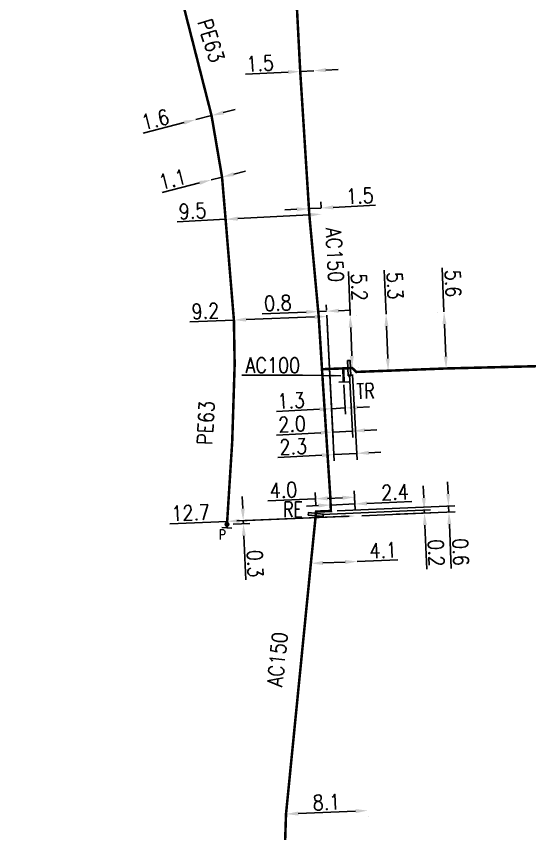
# Model space of a CAD drawing. Header units: millimetres. Extents: x 160996 to 162003, y 120996 to 122000.
# Drawn here: x 161020.1 to 161070.9, y 121073.6 to 121154.5 of the extents above; entities that cross this region are included whole.
import ezdxf
from ezdxf.enums import TextEntityAlignment as Align

# ---------------------------------------------------------------- set-up
doc = ezdxf.new("R2010")
doc.units = ezdxf.units.MM
doc.header["$PDMODE"] = 34
doc.linetypes.add('L_25_AP', pattern=[2000, 1000, 1000])
doc.linetypes.add('L_25_PE', pattern=[2000, 1000, 1000])
doc.layers.get('0').update_dxf_attribs({"linetype": 'CONTINUOUS'})
doc.layers.get('Defpoints').update_dxf_attribs({"linetype": 'CONTINUOUS'})
for name, color, linetype in [('L_150', 1, 'CONTINUOUS'), ('L_300', 7, 'CONTINUOUS'), ('L_340', 7, 'CONTINUOUS')]:
    doc.layers.add(name, color=color, linetype=linetype)
doc.styles.add('G_ROMANS', font='ROMANS.SHX', dxfattribs={"width": 0.75})
doc.styles.get("Standard").update_dxf_attribs({"font": 'romans.shx', "width": 0.85})
doc.dimstyles.get("Standard").update_dxf_attribs({"dimtxt": 1.5, "dimasz": 1.2, "dimexe": 0.625, "dimexo": 0.625, "dimgap": 0.25, "dimtad": 1, "dimdec": 1, "dimzin": 0, "dimdsep": 46, "dimtxsty": 'Standard', "dimcen": -0.5, "dimadec": 0, "dimazin": 0, "dimtfac": 1, "dimtdec": 1, "dimtmove": 0, "dimatfit": 3, "dimfxl": 0, "dimtolj": 1, "dimtzin": 0, "dimarcsym": 0})

# ---------------------------------------------------------------- blocks, each defined once
blk = doc.blocks.new('*D454')
at = {"layer": 'Defpoints', "color": 0, "linetype": 'Continuous', "transparency": 16777216}
for p in [(161037.881, 121144.26), (161037.881, 121144.26), (161039.431, 121144.656)]:
    blk.add_point(p, dxfattribs=at)
at = {"layer": 'L_150', "color": 0, "linetype": 'Continuous', "lineweight": -2, "transparency": 16777216}
for p, q in [((161040.594, 121144.953), (161041.757, 121145.249)), ((161039.431, 121144.656), (161037.881, 121144.26)), ((161036.718, 121143.964), (161032.659, 121142.928))]:
    blk.add_line(p, q, dxfattribs=at)
at = {"layer": 'L_150', "color": 0, "linetype": 'Continuous', "transparency": 16777216}
for points in [[(161040.545, 121145.146), (161040.643, 121144.759), (161039.431, 121144.656)], [(161036.669, 121144.157), (161036.768, 121143.77), (161037.881, 121144.26)]]:
    blk.add_solid(points, dxfattribs=at)
at = {"layer": 'L_150', "color": 0, "linetype": 'Continuous', "transparency": 16777216, "insert": (161033.86, 121144.267), "char_height": 1.5, "attachment_point": 5, "rotation": 14.31265}
blk.add_mtext('\\A1;1.6', dxfattribs=at)
blk = doc.blocks.new('*D340')
at = {"layer": 'Defpoints', "color": 0, "linetype": 'Continuous', "transparency": 16777216}
for p in [(161046.801, 121075.525), (161054.893, 121075.87), (161054.893, 121075.87)]:
    blk.add_point(p, dxfattribs=at)
at = {"layer": 'L_150', "color": 0, "linetype": 'Continuous', "lineweight": -2, "transparency": 16777216}
for p, q in [((161048, 121075.576), (161053.694, 121075.819)), ((161046.827, 121074.9), (161046.827, 121074.9)), ((161054.92, 121075.246), (161054.92, 121075.246))]:
    blk.add_line(p, q, dxfattribs=at)
at = {"layer": 'L_150', "color": 0, "linetype": 'Continuous', "transparency": 16777216}
for points in [[(161047.991, 121075.776), (161048.008, 121075.376), (161046.801, 121075.525)], [(161053.686, 121076.019), (161053.703, 121075.619), (161054.893, 121075.87)]]:
    blk.add_solid(points, dxfattribs=at)
at = {"layer": 'L_150', "color": 0, "linetype": 'Continuous', "transparency": 16777216, "insert": (161050.804, 121076.697), "char_height": 1.5, "attachment_point": 5, "rotation": 2.44559}
blk.add_mtext('\\A1;8.1', dxfattribs=at)
blk = doc.blocks.new('*D341')
at = {"layer": 'Defpoints', "color": 0, "linetype": 'Continuous', "transparency": 16777216}
for p in [(161053.856, 121100.523), (161053.856, 121100.523), (161049.26, 121100.329)]:
    blk.add_point(p, dxfattribs=at)
at = {"layer": 'L_150', "color": 0, "linetype": 'Continuous', "lineweight": -2, "transparency": 16777216}
for p, q in [((161050.459, 121100.38), (161052.657, 121100.472)), ((161053.856, 121100.523), (161057.86, 121100.692))]:
    blk.add_line(p, q, dxfattribs=at)
at = {"layer": 'L_150', "color": 0, "linetype": 'Continuous', "transparency": 16777216}
for points in [[(161050.451, 121100.58), (161050.468, 121100.18), (161049.26, 121100.329)], [(161052.649, 121100.672), (161052.666, 121100.273), (161053.856, 121100.523)]]:
    blk.add_solid(points, dxfattribs=at)
at = {"layer": 'L_150', "color": 0, "linetype": 'Continuous', "transparency": 16777216, "insert": (161056.415, 121101.632), "char_height": 1.5, "attachment_point": 5, "rotation": 2.41457}
blk.add_mtext('\\A1;4.1', dxfattribs=at)
blk = doc.blocks.new('*D342')
at = {"layer": 'Defpoints', "color": 0, "linetype": 'Continuous', "transparency": 16777216}
for p in [(161051.243, 121105.522), (161062.919, 121105.419), (161057.079, 121105.172)]:
    blk.add_point(p, dxfattribs=at)
at = {"layer": 'L_150', "color": 0, "linetype": 'Continuous', "lineweight": -2, "transparency": 16777216}
for p, q in [((161062.844, 121107.212), (161062.793, 121108.411)), ((161051.868, 121105.548), (161063.519, 121106.039)), ((161057.703, 121105.199), (161063.544, 121105.445)), ((161062.894, 121106.013), (161062.919, 121105.419)), ((161062.97, 121104.22), (161063.155, 121099.837))]:
    blk.add_line(p, q, dxfattribs=at)
at = {"layer": 'L_150', "color": 0, "linetype": 'Continuous', "transparency": 16777216}
for points in [[(161063.043, 121107.221), (161062.644, 121107.204), (161062.894, 121106.013)], [(161063.17, 121104.228), (161062.77, 121104.211), (161062.919, 121105.419)]]:
    blk.add_solid(points, dxfattribs=at)
at = {"layer": 'L_150', "color": 0, "linetype": 'Continuous', "transparency": 16777216, "insert": (161064.087, 121101.464), "char_height": 1.5, "attachment_point": 5, "rotation": 272.41457}
blk.add_mtext('\\A1;0.6', dxfattribs=at)
blk = doc.blocks.new('*D343')
at = {"layer": 'Defpoints', "color": 0, "linetype": 'Continuous', "transparency": 16777216}
for p in [(161053.616, 121106.215), (161051.242, 121105.552), (161053.666, 121105.028)]:
    blk.add_point(p, dxfattribs=at)
at = {"layer": 'L_150', "color": 0, "linetype": 'Continuous', "lineweight": -2, "transparency": 16777216}
for p, q in [((161053.64, 121105.653), (161053.59, 121106.839)), ((161050.019, 121106.063), (161048.82, 121106.012)), ((161051.216, 121106.176), (161051.192, 121106.738)), ((161051.218, 121106.114), (161053.616, 121106.215)), ((161054.815, 121106.265), (161059.243, 121106.452))]:
    blk.add_line(p, q, dxfattribs=at)
at = {"layer": 'L_150', "color": 0, "linetype": 'Continuous', "transparency": 16777216}
for points in [[(161050.011, 121106.263), (161050.028, 121105.863), (161051.218, 121106.114)], [(161054.807, 121106.465), (161054.823, 121106.065), (161053.616, 121106.215)]]:
    blk.add_solid(points, dxfattribs=at)
at = {"layer": 'L_150', "color": 0, "linetype": 'Continuous', "transparency": 16777216, "insert": (161057.586, 121107.383), "char_height": 1.5, "attachment_point": 5, "rotation": 2.41457}
blk.add_mtext('\\A1;2.4', dxfattribs=at)
blk = doc.blocks.new('*D344')
at = {"layer": 'Defpoints', "color": 0, "linetype": 'Continuous', "transparency": 16777216}
for p in [(161050.037, 121124.745), (161050.809, 121125.294), (161050.836, 121124.776)]:
    blk.add_point(p, dxfattribs=at)
at = {"layer": 'L_150', "color": 0, "linetype": 'Continuous', "lineweight": -2, "transparency": 16777216}
for p, q in [((161050.004, 121125.37), (161049.977, 121125.887)), ((161050.804, 121125.401), (161050.777, 121125.918)), ((161048.811, 121125.217), (161044.443, 121125.048)), ((161050.809, 121125.294), (161050.01, 121125.263)), ((161052.008, 121125.34), (161053.207, 121125.387))]:
    blk.add_line(p, q, dxfattribs=at)
at = {"layer": 'L_150', "color": 0, "linetype": 'Continuous', "transparency": 16777216}
for points in [[(161052.001, 121125.54), (161052.016, 121125.141), (161050.809, 121125.294)], [(161048.803, 121125.417), (161048.818, 121125.017), (161050.01, 121125.263)]]:
    blk.add_solid(points, dxfattribs=at)
at = {"layer": 'L_150', "color": 0, "linetype": 'Continuous', "transparency": 16777216, "insert": (161045.988, 121126.108), "char_height": 1.5, "attachment_point": 5, "rotation": 2.21506}
blk.add_mtext('\\A1;0.8', dxfattribs=at)
blk = doc.blocks.new('L_340_19')
at = {"linetype": 'Continuous'}
blk.add_hatch(color=0, dxfattribs=at).paths.add_polyline_path([(0.125, 0.75), (-0.125, 0.75), (-0.125, -0.75), (0.125, -0.75)])
at = {"color": 0, "linetype": 'Continuous'}
blk.add_lwpolyline([(-0.125, 0.75), (0.125, 0.75), (0.125, -0.75), (-0.125, -0.75)], close=True, dxfattribs=at)
at = {"color": 0, "linetype": 'Continuous', "width": 0.75}
for tag, height, flags, p in [('TR', 1, 8, (0, 1.981)), ('DEF_LEG', 1.2, 3, (0, -5)), ('DEF_COUP', 1.2, 3, (0, -7.5)), ('DEF_TYPE', 1.2, 3, (0, -10))]:
    blk.add_attdef(tag, text='', height=height, dxfattribs=dict(at, flags=flags)).set_placement(p, align=Align.MIDDLE)
blk = doc.blocks.new('L_340_07')
at = {"color": 0, "linetype": 'Continuous', "const_width": 0.25, "flags": 128}
blk.add_lwpolyline([(0, 0), (0.35, 0)], dxfattribs=at)
at = {"color": 0, "linetype": 'Continuous', "flags": 128}
blk.add_lwpolyline([(0.35, -0.5), (0.35, 0.5)], dxfattribs=at)
at = {"color": 0, "linetype": 'Continuous', "width": 0.75, "flags": 3}
for tag, p in [('DEF_LEG', (0.723, -3.465)), ('DEF_COUP', (0.723, -5.965)), ('DEF_TYPE', (0.723, -8.465))]:
    blk.add_attdef(tag, text='', height=1.2, dxfattribs=at).set_placement(p, align=Align.MIDDLE)
blk = doc.blocks.new('*D345')
at = {"layer": 'Defpoints', "color": 0, "linetype": 'Continuous', "transparency": 16777216}
for p in [(161050.275, 121135.509), (161049.109, 121134.837), (161050.307, 121134.902)]:
    blk.add_point(p, dxfattribs=at)
at = {"layer": 'L_150', "color": 0, "linetype": 'Continuous', "lineweight": -2, "transparency": 16777216}
for p, q in [((161049.076, 121135.461), (161049.044, 121136.07)), ((161050.274, 121135.526), (161050.242, 121136.133)), ((161047.879, 121135.382), (161046.68, 121135.319)), ((161049.077, 121135.446), (161050.275, 121135.509)), ((161051.473, 121135.573), (161055.657, 121135.794))]:
    blk.add_line(p, q, dxfattribs=at)
at = {"layer": 'L_150', "color": 0, "linetype": 'Continuous', "transparency": 16777216}
for points in [[(161047.868, 121135.582), (161047.889, 121135.183), (161049.077, 121135.446)], [(161051.463, 121135.773), (161051.484, 121135.373), (161050.275, 121135.509)]]:
    blk.add_solid(points, dxfattribs=at)
at = {"layer": 'L_150', "color": 0, "linetype": 'Continuous', "transparency": 16777216, "insert": (161054.111, 121136.714), "char_height": 1.5, "attachment_point": 5, "rotation": 3.0326}
blk.add_mtext('\\A1;1.5', dxfattribs=at)
blk = doc.blocks.new('*D346')
at = {"layer": 'Defpoints', "color": 0, "linetype": 'Continuous', "transparency": 16777216}
for p in [(161048.207, 121149.026), (161049.555, 121149.096), (161049.555, 121149.096)]:
    blk.add_point(p, dxfattribs=at)
at = {"layer": 'L_150', "color": 0, "linetype": 'Continuous', "lineweight": -2, "transparency": 16777216}
for p, q in [((161047.009, 121148.964), (161042.795, 121148.746)), ((161049.555, 121149.096), (161048.207, 121149.026)), ((161050.754, 121149.158), (161051.952, 121149.22))]:
    blk.add_line(p, q, dxfattribs=at)
at = {"layer": 'L_150', "color": 0, "linetype": 'Continuous', "transparency": 16777216}
for points in [[(161046.998, 121149.164), (161047.019, 121148.765), (161048.207, 121149.026)], [(161050.743, 121149.358), (161050.764, 121148.958), (161049.555, 121149.096)]]:
    blk.add_solid(points, dxfattribs=at)
at = {"layer": 'L_150', "color": 0, "linetype": 'Continuous', "transparency": 16777216, "insert": (161044.236, 121149.822), "char_height": 1.5, "attachment_point": 5, "rotation": 2.96276}
blk.add_mtext('\\A1;1.5', dxfattribs=at)
blk = doc.blocks.new('*D357')
at = {"layer": 'Defpoints', "color": 0, "linetype": 'Continuous', "transparency": 16777216}
for p in [(161050.797, 121125.531), (161052.505, 121118.635), (161051.313, 121115.648)]:
    blk.add_point(p, dxfattribs=at)
at = {"layer": 'L_340', "color": 0, "linetype": 'Continuous', "lineweight": -2, "transparency": 16777216}
for p, q in [((161050.829, 121124.907), (161051.346, 121115.023)), ((161052.537, 121118.011), (161052.69, 121115.094)), ((161053.856, 121115.78), (161055.054, 121115.843)), ((161050.115, 121115.585), (161045.859, 121115.363)), ((161052.657, 121115.718), (161051.313, 121115.648))]:
    blk.add_line(p, q, dxfattribs=at)
at = {"layer": 'L_340', "color": 0, "linetype": 'Continuous', "transparency": 16777216}
for points in [[(161050.104, 121115.785), (161050.125, 121115.385), (161051.313, 121115.648)], [(161053.845, 121115.98), (161053.866, 121115.581), (161052.657, 121115.718)]]:
    blk.add_solid(points, dxfattribs=at)
at = {"layer": 'L_340', "color": 0, "linetype": 'Continuous', "transparency": 16777216, "insert": (161047.3, 121116.439), "char_height": 1.5, "attachment_point": 5, "rotation": 2.99072}
blk.add_mtext('\\A1;1.3', dxfattribs=at)
blk = doc.blocks.new('*D358')
at = {"layer": 'Defpoints', "color": 0, "linetype": 'Continuous', "transparency": 16777216}
for p in [(161050.836, 121124.776), (161053.056, 121119.658), (161051.434, 121113.332)]:
    blk.add_point(p, dxfattribs=at)
at = {"layer": 'L_340', "color": 0, "linetype": 'Continuous', "lineweight": -2, "transparency": 16777216}
for p, q in [((161050.869, 121124.152), (161051.467, 121112.707)), ((161053.089, 121119.034), (161053.414, 121112.809)), ((161053.382, 121113.433), (161051.434, 121113.332)), ((161054.58, 121113.496), (161055.778, 121113.559)), ((161050.236, 121113.269), (161045.87, 121113.041))]:
    blk.add_line(p, q, dxfattribs=at)
at = {"layer": 'L_340', "color": 0, "linetype": 'Continuous', "transparency": 16777216}
for points in [[(161050.225, 121113.469), (161050.246, 121113.069), (161051.434, 121113.332)], [(161054.57, 121113.696), (161054.59, 121113.296), (161053.382, 121113.433)]]:
    blk.add_solid(points, dxfattribs=at)
at = {"layer": 'L_340', "color": 0, "linetype": 'Continuous', "transparency": 16777216, "insert": (161047.402, 121114.122), "char_height": 1.5, "attachment_point": 5, "rotation": 2.99072}
blk.add_mtext('\\A1;2.0', dxfattribs=at)
blk = doc.blocks.new('*D359')
at = {"layer": 'Defpoints', "color": 0, "linetype": 'Continuous', "transparency": 16777216}
for p in [(161050.836, 121124.776), (161053.356, 121119.671), (161051.551, 121111.101)]:
    blk.add_point(p, dxfattribs=at)
at = {"layer": 'L_150', "color": 0, "linetype": 'Continuous', "lineweight": -2, "transparency": 16777216}
for p, q in [((161050.869, 121124.152), (161051.583, 121110.477)), ((161053.389, 121119.047), (161053.83, 121110.595)), ((161050.352, 121111.039), (161045.987, 121110.811)), ((161053.798, 121111.219), (161051.551, 121111.101)), ((161054.996, 121111.281), (161056.194, 121111.344))]:
    blk.add_line(p, q, dxfattribs=at)
at = {"layer": 'L_150', "color": 0, "linetype": 'Continuous', "transparency": 16777216}
for points in [[(161050.342, 121111.239), (161050.363, 121110.839), (161051.551, 121111.101)], [(161054.986, 121111.481), (161055.006, 121111.082), (161053.798, 121111.219)]]:
    blk.add_solid(points, dxfattribs=at)
at = {"layer": 'L_150', "color": 0, "linetype": 'Continuous', "transparency": 16777216, "insert": (161047.518, 121111.892), "char_height": 1.5, "attachment_point": 5, "rotation": 2.99072}
blk.add_mtext('\\A1;2.3', dxfattribs=at)
blk = doc.blocks.new('*D360')
at = {"layer": 'Defpoints', "color": 0, "linetype": 'Continuous', "transparency": 16777216}
for p in [(161053.155, 121124.866), (161053.155, 121124.866), (161053.356, 121119.671)]:
    blk.add_point(p, dxfattribs=at)
at = {"layer": 'L_150', "color": 0, "linetype": 'Continuous', "lineweight": -2, "transparency": 16777216}
for p, q in [((161053.155, 121124.866), (161052.986, 121129.234)), ((161053.78, 121124.89), (161053.78, 121124.89)), ((161053.31, 121120.87), (161053.202, 121123.667)), ((161053.981, 121119.695), (161053.981, 121119.695))]:
    blk.add_line(p, q, dxfattribs=at)
at = {"layer": 'L_150', "color": 0, "linetype": 'Continuous', "transparency": 16777216}
for points in [[(161053.401, 121123.675), (161053.002, 121123.659), (161053.155, 121124.866)], [(161053.51, 121120.878), (161053.11, 121120.862), (161053.356, 121119.671)]]:
    blk.add_solid(points, dxfattribs=at)
at = {"layer": 'L_150', "color": 0, "linetype": 'Continuous', "transparency": 16777216, "insert": (161054.047, 121127.688), "char_height": 1.5, "attachment_point": 5, "rotation": 272.21506}
blk.add_mtext('\\A1;5.2', dxfattribs=at)
blk = doc.blocks.new('*D361')
at = {"layer": 'Defpoints', "color": 0, "linetype": 'Continuous', "transparency": 16777216}
for p in [(161056.698, 121125.003), (161056.698, 121125.003), (161056.915, 121119.407)]:
    blk.add_point(p, dxfattribs=at)
at = {"layer": 'L_150', "color": 0, "linetype": 'Continuous', "lineweight": -2, "transparency": 16777216}
for p, q in [((161056.698, 121125.003), (161056.529, 121129.371)), ((161056.868, 121120.606), (161056.745, 121123.804))]:
    blk.add_line(p, q, dxfattribs=at)
at = {"layer": 'L_150', "color": 0, "linetype": 'Continuous', "transparency": 16777216}
for points in [[(161056.945, 121123.812), (161056.545, 121123.796), (161056.698, 121125.003)], [(161057.068, 121120.614), (161056.669, 121120.599), (161056.915, 121119.407)]]:
    blk.add_solid(points, dxfattribs=at)
at = {"layer": 'L_150', "color": 0, "linetype": 'Continuous', "transparency": 16777216, "insert": (161057.59, 121127.825), "char_height": 1.5, "attachment_point": 5, "rotation": 272.21506}
blk.add_mtext('\\A1;5.3', dxfattribs=at)
blk = doc.blocks.new('*D362')
at = {"layer": 'Defpoints', "color": 0, "linetype": 'Continuous', "transparency": 16777216}
for p in [(161062.437, 121125.225), (161062.437, 121125.225), (161062.653, 121119.629)]:
    blk.add_point(p, dxfattribs=at)
at = {"layer": 'L_150', "color": 0, "linetype": 'Continuous', "lineweight": -2, "transparency": 16777216}
for p, q in [((161062.437, 121125.225), (161062.268, 121129.593)), ((161061.812, 121125.201), (161061.812, 121125.201)), ((161062.607, 121120.828), (161062.483, 121124.026)), ((161062.029, 121119.605), (161062.029, 121119.605))]:
    blk.add_line(p, q, dxfattribs=at)
at = {"layer": 'L_150', "color": 0, "linetype": 'Continuous', "transparency": 16777216}
for points in [[(161062.683, 121124.034), (161062.283, 121124.018), (161062.437, 121125.225)], [(161062.807, 121120.836), (161062.407, 121120.821), (161062.653, 121119.629)]]:
    blk.add_solid(points, dxfattribs=at)
at = {"layer": 'L_150', "color": 0, "linetype": 'Continuous', "transparency": 16777216, "insert": (161063.328, 121128.047), "char_height": 1.5, "attachment_point": 5, "rotation": 272.21506}
blk.add_mtext('\\A1;5.6', dxfattribs=at)
blk = doc.blocks.new('L_340_20')
at = {"linetype": 'Continuous'}
blk.add_hatch(color=0, dxfattribs=at).paths.add_polyline_path([(0.125, 0.75), (-0.125, 0.75), (-0.125, -0.75), (0.125, -0.75)])
at = {"color": 0, "linetype": 'Continuous'}
blk.add_lwpolyline([(-0.125, 0.75), (0.125, 0.75), (0.125, -0.75), (-0.125, -0.75)], close=True, dxfattribs=at)
at = {"color": 0, "linetype": 'Continuous', "width": 0.75}
for tag, height, flags, p in [('RE', 1, 8, (0, 1.867)), ('DEF_LEG', 1.2, 3, (0, -5)), ('DEF_COUP', 1.2, 3, (0, -7.5)), ('DEF_TYPE', 1.2, 3, (0, -10))]:
    blk.add_attdef(tag, text='', height=height, dxfattribs=dict(at, flags=flags)).set_placement(p, align=Align.MIDDLE)
blk = doc.blocks.new('*D363')
at = {"layer": 'Defpoints', "color": 0, "linetype": 'Continuous', "transparency": 16777216}
for p in [(161053.588, 121106.886), (161049.775, 121105.46), (161053.666, 121105.028)]:
    blk.add_point(p, dxfattribs=at)
at = {"layer": 'L_150', "color": 0, "linetype": 'Continuous', "lineweight": -2, "transparency": 16777216}
for p, q in [((161049.748, 121106.084), (161049.695, 121107.347)), ((161052.389, 121106.835), (161050.921, 121106.773)), ((161053.64, 121105.653), (161053.561, 121107.51)), ((161049.722, 121106.723), (161045.01, 121106.524))]:
    blk.add_line(p, q, dxfattribs=at)
at = {"layer": 'L_150', "color": 0, "linetype": 'Continuous', "transparency": 16777216}
for points in [[(161050.912, 121106.973), (161050.929, 121106.574), (161049.722, 121106.723)], [(161052.38, 121107.035), (161052.397, 121106.635), (161053.588, 121106.886)]]:
    blk.add_solid(points, dxfattribs=at)
at = {"layer": 'L_150', "color": 0, "linetype": 'Continuous', "transparency": 16777216, "insert": (161046.552, 121107.59), "char_height": 1.5, "attachment_point": 5, "rotation": 2.41457}
blk.add_mtext('\\A1;4.0', dxfattribs=at)
blk = doc.blocks.new('*D364')
at = {"layer": 'Defpoints', "color": 0, "linetype": 'Continuous', "transparency": 16777216}
for p in [(161060.5, 121105.317), (161049.747, 121105.161), (161053.666, 121105.028)]:
    blk.add_point(p, dxfattribs=at)
at = {"layer": 'L_340', "color": 0, "linetype": 'Continuous', "lineweight": -2, "transparency": 16777216}
for p, q in [((161060.437, 121106.813), (161060.387, 121108.012)), ((161050.372, 121105.187), (161061.112, 121105.64)), ((161054.291, 121105.055), (161061.125, 121105.343)), ((161060.488, 121105.614), (161060.5, 121105.317)), ((161060.551, 121104.118), (161060.735, 121099.75))]:
    blk.add_line(p, q, dxfattribs=at)
at = {"layer": 'L_340', "color": 0, "linetype": 'Continuous', "transparency": 16777216}
for points in [[(161060.637, 121106.821), (161060.237, 121106.804), (161060.488, 121105.614)], [(161060.751, 121104.126), (161060.351, 121104.109), (161060.5, 121105.317)]]:
    blk.add_solid(points, dxfattribs=at)
at = {"layer": 'L_340', "color": 0, "linetype": 'Continuous', "transparency": 16777216, "insert": (161061.667, 121101.377), "char_height": 1.5, "attachment_point": 5, "rotation": 272.41457}
blk.add_mtext('\\A1;0.2', dxfattribs=at)
blk = doc.blocks.new('*D558')
at = {"layer": 'Defpoints', "color": 0, "linetype": 'Continuous', "transparency": 16777216}
for p in [(161042.568, 121104.561), (161053.666, 121105.028), (161040.96, 121104.192)]:
    blk.add_point(p, dxfattribs=at)
at = {"layer": 'L_340', "color": 0, "linetype": 'Continuous', "lineweight": -2, "transparency": 16777216}
for p, q in [((161042.518, 121105.759), (161042.467, 121106.958)), ((161053.042, 121105.002), (161041.944, 121104.534)), ((161042.568, 121104.561), (161042.581, 121104.261)), ((161041.584, 121104.219), (161043.205, 121104.287)), ((161042.631, 121103.062), (161042.816, 121098.694))]:
    blk.add_line(p, q, dxfattribs=at)
at = {"layer": 'L_340', "color": 0, "linetype": 'Continuous', "transparency": 16777216}
for points in [[(161042.718, 121105.768), (161042.318, 121105.751), (161042.568, 121104.561)], [(161042.831, 121103.07), (161042.432, 121103.053), (161042.581, 121104.261)]]:
    blk.add_solid(points, dxfattribs=at)
at = {"layer": 'L_340', "color": 0, "linetype": 'Continuous', "transparency": 16777216, "insert": (161043.748, 121100.321), "char_height": 1.5, "attachment_point": 5, "rotation": 272.41457}
blk.add_mtext('\\A1;0.3', dxfattribs=at)
blk = doc.blocks.new('*D559')
at = {"layer": 'Defpoints', "color": 0, "linetype": 'Continuous', "transparency": 16777216}
for p in [(161040.977, 121104.493), (161053.666, 121105.029), (161053.666, 121105.029)]:
    blk.add_point(p, dxfattribs=at)
at = {"layer": 'L_150', "color": 0, "linetype": 'Continuous', "lineweight": -2, "transparency": 16777216}
for p, q in [((161040.977, 121104.493), (161035.301, 121104.254)), ((161052.467, 121104.978), (161042.176, 121104.544))]:
    blk.add_line(p, q, dxfattribs=at)
at = {"layer": 'L_150', "color": 0, "linetype": 'Continuous', "transparency": 16777216}
for points in [[(161042.168, 121104.744), (161042.185, 121104.344), (161040.977, 121104.493)], [(161052.459, 121105.178), (161052.476, 121104.778), (161053.666, 121105.029)]]:
    blk.add_solid(points, dxfattribs=at)
at = {"layer": 'L_150', "color": 0, "linetype": 'Continuous', "transparency": 16777216, "insert": (161037.358, 121105.342), "char_height": 1.5, "attachment_point": 5, "rotation": 2.41457}
blk.add_mtext('\\A1;12.7', dxfattribs=at)
blk = doc.blocks.new('*D560')
at = {"layer": 'Defpoints', "color": 0, "linetype": 'Continuous', "transparency": 16777216}
for p in [(161050.836, 121124.776), (161050.836, 121124.776), (161041.643, 121124.421)]:
    blk.add_point(p, dxfattribs=at)
at = {"layer": 'L_150', "color": 0, "linetype": 'Continuous', "lineweight": -2, "transparency": 16777216}
for p, q in [((161049.637, 121124.73), (161042.842, 121124.467)), ((161041.643, 121124.421), (161037.275, 121124.252))]:
    blk.add_line(p, q, dxfattribs=at)
at = {"layer": 'L_150', "color": 0, "linetype": 'Continuous', "transparency": 16777216}
for points in [[(161042.835, 121124.667), (161042.85, 121124.267), (161041.643, 121124.421)], [(161049.629, 121124.93), (161049.645, 121124.53), (161050.836, 121124.776)]]:
    blk.add_solid(points, dxfattribs=at)
at = {"layer": 'L_150', "color": 0, "linetype": 'Continuous', "transparency": 16777216, "insert": (161038.821, 121125.312), "char_height": 1.5, "attachment_point": 5, "rotation": 2.21506}
blk.add_mtext('\\A1;9.2', dxfattribs=at)
blk = doc.blocks.new('*D561')
at = {"layer": 'Defpoints', "color": 0, "linetype": 'Continuous', "transparency": 16777216}
for p in [(161040.821, 121134.39), (161050.307, 121134.9), (161050.307, 121134.9)]:
    blk.add_point(p, dxfattribs=at)
at = {"layer": 'L_150', "color": 0, "linetype": 'Continuous', "lineweight": -2, "transparency": 16777216}
for p, q in [((161040.821, 121134.39), (161036.02, 121134.132)), ((161049.109, 121134.836), (161042.019, 121134.455))]:
    blk.add_line(p, q, dxfattribs=at)
at = {"layer": 'L_150', "color": 0, "linetype": 'Continuous', "transparency": 16777216}
for points in [[(161042.009, 121134.654), (161042.03, 121134.255), (161040.821, 121134.39)], [(161049.098, 121135.035), (161049.12, 121134.636), (161050.307, 121134.9)]]:
    blk.add_solid(points, dxfattribs=at)
at = {"layer": 'L_150', "color": 0, "linetype": 'Continuous', "transparency": 16777216, "insert": (161037.55, 121135.216), "char_height": 1.5, "attachment_point": 5, "rotation": 3.07732}
blk.add_mtext('\\A1;9.5', dxfattribs=at)
blk = doc.blocks.new('*D562')
at = {"layer": 'Defpoints', "color": 0, "linetype": 'Continuous', "transparency": 16777216}
for p in [(161040.47, 121138.565), (161039.404, 121138.293), (161039.404, 121138.293)]:
    blk.add_point(p, dxfattribs=at)
at = {"layer": 'L_150', "color": 0, "linetype": 'Continuous', "lineweight": -2, "transparency": 16777216}
for p, q in [((161040.47, 121138.565), (161039.404, 121138.293)), ((161041.633, 121138.862), (161042.796, 121139.159)), ((161038.242, 121137.997), (161034.535, 121137.05))]:
    blk.add_line(p, q, dxfattribs=at)
at = {"layer": 'L_150', "color": 0, "linetype": 'Continuous', "transparency": 16777216}
for points in [[(161041.583, 121139.056), (161041.682, 121138.669), (161040.47, 121138.565)], [(161038.192, 121138.19), (161038.291, 121137.803), (161039.404, 121138.293)]]:
    blk.add_solid(points, dxfattribs=at)
at = {"layer": 'L_150', "color": 0, "linetype": 'Continuous', "transparency": 16777216, "insert": (161035.56, 121138.344), "char_height": 1.5, "attachment_point": 5, "rotation": 14.32146}
blk.add_mtext('\\A1;1.1', dxfattribs=at)
blk = doc.blocks.new('L_300_12')
at = {"color": 0, "linetype": 'Continuous', "const_width": 0.248, "flags": 128}
blk.add_lwpolyline([(-0.126, 0, 1), (0.126, 0, 1)], format="xyb", close=True, dxfattribs=at)
at = {"linetype": 'Continuous', "style": 'G_ROMANS', "width": 0.75}
blk.add_attdef('P', text='', height=1, dxfattribs=at).set_placement((0, 1.331), align=Align.MIDDLE_CENTER)
at = {"color": 0, "linetype": 'Continuous', "width": 0.75, "flags": 3}
for tag, p in [('DEF_LEG', (0, -5)), ('DEF_COUP', (0, -7.5)), ('DEF_TYPE', (0, -10))]:
    blk.add_attdef(tag, text='', height=1.2, dxfattribs=at).set_placement(p, align=Align.MIDDLE)

msp = doc.modelspace()

# ---------------------------------------------------------------- linework, layer by layer
at = {"layer": 'L_150', "linetype": 'L_25_AP', "const_width": 0.25, "flags": 128}
msp.add_lwpolyline([(161046.206, 121000), (161045.476, 121026.455), (161045.372, 121035.221), (161046.548, 121067.755), (161046.801, 121075.525), (161049.26, 121100.329), (161049.72, 121104.862), (161049.72, 121104.862), (161049.747, 121105.161), (161049.775, 121105.46), (161051.243, 121105.522), (161051.184, 121106.933), (161050.362, 121119.554), (161050.037, 121124.745), (161049.109, 121134.838), (161048.207, 121149.026), (161047.896, 121155.037), (161047.795, 121166.728), (161047.795, 121166.728), (161047.499, 121170.467), (161047.499, 121170.467), (161045.492, 121173.506, 0.405734), (161045.148, 121173.562), (161042.129, 121171.436), (161041.029, 121171.427), (161038.488, 121176.973), (161036.752, 121180.881), (161035.979, 121182.621), (161035.979, 121182.621), (161026.902, 121202.476), (161025.949, 121204.729), (161024.688, 121207.725), (161024.688, 121207.725), (161020.235, 121219.238)], format="xyb", dxfattribs=at)
at = {"layer": 'L_150', "linetype": 'L_25_PE', "const_width": 0.25, "flags": 128}
for points in [[(161053.056, 121119.658), (161053.356, 121119.671), (161053.749, 121119.285), (161053.749, 121119.285), (161062.653, 121119.629), (161062.653, 121119.629), (161062.653, 121119.629), (161072.654, 121119.879), (161082.646, 121120.457), (161104.927, 121121.138), (161117.781, 121121.464), (161121.179, 121121.784), (161132.24, 121126.261), (161149.787, 121133.262), (161154.023, 121135.058), (161165.056, 121140.156), (161177.538, 121145.328), (161210.809, 121159.05), (161279.427, 121187.214), (161283.981, 121189.149)], [(161024.779, 121187.008), (161028.271, 121179.384), (161032.976, 121167.683), (161035.867, 121158.617), (161039.431, 121144.656), (161040.47, 121138.565), (161040.821, 121134.39), (161041.643, 121124.421), (161041.718, 121120.037), (161041.476, 121112.383), (161040.977, 121104.493), (161040.96, 121104.192)]]:
    msp.add_lwpolyline(points, dxfattribs=at)
at = {"layer": 'L_150', "linetype": 'L_25_AP', "const_width": 0.25, "flags": 128}
for points in [[(161050.362, 121119.554), (161053.056, 121119.658), (161053.056, 121119.658)], [(161052.457, 121119.635), (161052.505, 121118.635)]]:
    msp.add_lwpolyline(points, dxfattribs=at)

# ---------------------------------------------------------------- block references
at = {"layer": 'L_300', "ltscale": 0.5}
ref = msp.add_blockref('L_300_12', (161040.96, 121104.192), dxfattribs=dict(at, rotation=86.45152946605893))
ref.add_attrib('P', 'P', dxfattribs={"layer": '0', "linetype": 'Continuous', "height": 1, "style": 'G_ROMANS', "width": 0.75}).set_placement((161040.506, 121103.184), align=Align.MIDDLE_CENTER)
at = {"layer": 'L_340'}
ref = msp.add_blockref('L_340_19', (161053.056, 121119.658), dxfattribs=dict(at, rotation=2.215060287181725))
ref.add_attrib('TR', 'TR', dxfattribs={"layer": '0', "color": 0, "linetype": 'Continuous', "height": 1.5, "rotation": 2.21506, "width": 0.75, "flags": 8}).set_placement((161054.679, 121117.388), align=Align.MIDDLE)
for p, rotation in [((161052.505, 121118.635), 272.2150602867546), ((161040.96, 121104.192), 266.4503735480188)]:
    msp.add_blockref('L_340_07', p, dxfattribs=dict(at, rotation=rotation))
ref = msp.add_blockref('L_340_20', (161049.747, 121105.161), dxfattribs=dict(at, rotation=84.21242124435035))
ref.add_attrib('RE', 'RE', dxfattribs={"layer": '0', "color": 0, "linetype": 'Continuous', "height": 1.5, "width": 0.75, "flags": 8}).set_placement((161047.496, 121105.674), align=Align.MIDDLE)

# ---------------------------------------------------------------- texts
at = {"layer": 'L_150', "linetype": 'Continuous', "width": 0.85}
for rotation, p in [(287.68814, (161039.374, 121152.082)), (86.8116, (161038.861, 121114.234))]:
    msp.add_text('PE63', height=1.5, rotation=rotation, dxfattribs=at).set_placement(p, align=Align.MIDDLE)
for rotation, p in [(272.96276, (161050.736, 121133.538)), (84.11721, (161046.418, 121088.072))]:
    msp.add_text('AC150', height=1.5, rotation=rotation, dxfattribs=at).set_placement(p)
at = {"layer": 'L_150', "linetype": 'Continuous', "insert": (161048.197, 121119.201), "char_height": 1.5, "attachment_point": 9}
msp.add_mtext('AC100', dxfattribs=at)

# ---------------------------------------------------------------- dimensions: what is measured, and where the dimension line sits
at = {"layer": 'L_150', "linetype": 'Continuous'}
for base, p1, p2, angle, text, picture, middle in [((161049.555, 121149.096), (161048.207, 121149.026), (161049.555, 121149.096), 182.96276, '1.5', '*D346', (161044.287, 121148.823)), ((161050.275, 121135.509), (161049.109, 121134.837), (161050.307, 121134.902), 183.0326, '1.5', '*D345', (161054.164, 121135.715)), ((161056.698, 121125.003), (161056.915, 121119.407), (161056.698, 121125.003), 272.21506, '5.3', '*D361', (161056.591, 121127.787)), ((161053.588, 121106.886), (161049.775, 121105.46), (161053.666, 121105.028), 182.41457, '4.0', '*D363', (161046.595, 121106.591)), ((161053.856, 121100.523), (161049.26, 121100.329), (161053.856, 121100.523), 182.41457, '4.1', '*D341', (161056.457, 121100.633))]:
    dim = msp.add_linear_dim(base=base, p1=p1, p2=p2, angle=angle, text=text, dimstyle='Standard', dxfattribs=at)
    dim.commit()
    dim.dimension.update_dxf_attribs({"geometry": picture, "text_midpoint": middle, "dimtype": 160})
for base, p1, p2, angle, picture, middle in [((161037.881, 121144.26), (161039.431, 121144.656), (161037.881, 121144.26), 14.31265, '*D454', (161034.107, 121143.298)), ((161039.404, 121138.293), (161040.47, 121138.565), (161039.404, 121138.293), 14.32146, '*D562', (161035.807, 121137.375)), ((161050.307, 121134.9), (161040.821, 121134.39), (161050.307, 121134.9), 183.07732, '*D561', (161037.604, 121134.217)), ((161062.437, 121125.225), (161062.653, 121119.629), (161062.437, 121125.225), 272.21506, '*D362', (161062.329, 121128.009)), ((161053.155, 121124.866), (161053.356, 121119.671), (161053.155, 121124.866), 272.21506, '*D360', (161053.047, 121127.65)), ((161050.809, 121125.294), (161050.037, 121124.745), (161050.836, 121124.776), 182.21506, '*D344', (161046.027, 121125.109)), ((161050.836, 121124.776), (161041.643, 121124.421), (161050.836, 121124.776), 182.21506, '*D560', (161038.86, 121124.313)), ((161051.551, 121111.101), (161053.356, 121119.671), (161050.836, 121124.776), 2.99072, '*D359', (161047.57, 121110.894)), ((161053.616, 121106.215), (161051.242, 121105.552), (161053.666, 121105.028), 182.41457, '*D343', (161057.629, 121106.384)), ((161062.919, 121105.419), (161051.243, 121105.522), (161057.079, 121105.172), 92.41457, '*D342', (161063.088, 121101.422)), ((161053.666, 121105.028), (161040.977, 121104.493), (161053.666, 121105.028), 182.41457, '*D559', (161037.401, 121104.343)), ((161054.893, 121075.87), (161046.801, 121075.525), (161054.893, 121075.87), 182.44559, '*D340', (161050.847, 121075.698))]:
    dim = msp.add_linear_dim(base=base, p1=p1, p2=p2, angle=angle, dimstyle='Standard', dxfattribs=at)
    dim.commit()
    dim.dimension.update_dxf_attribs({"geometry": picture, "text_midpoint": middle, "dimtype": 160})
at = {"layer": 'L_340', "linetype": 'Continuous'}
for base, p1, p2, angle, picture, middle in [((161051.313, 121115.648), (161052.505, 121118.635), (161050.797, 121125.531), 2.99072, '*D357', (161047.352, 121115.441)), ((161051.4342, 121113.3316), (161053.0564, 121119.6583), (161050.8363, 121124.7763), 2.99072, '*D358', (161047.4539, 121113.1236)), ((161042.568, 121104.561), (161040.96, 121104.192), (161053.666, 121105.028), 272.41457, '*D558', (161042.749, 121100.279))]:
    dim = msp.add_linear_dim(base=base, p1=p1, p2=p2, angle=angle, dimstyle='Standard', dxfattribs=at)
    dim.commit()
    dim.dimension.update_dxf_attribs({"geometry": picture, "text_midpoint": middle, "dimtype": 160})
dim = msp.add_linear_dim(base=(161060.5, 121105.317), p1=(161049.747, 121105.161), p2=(161053.666, 121105.028), angle=92.41457, text='0.2', dimstyle='Standard', dxfattribs=at)
dim.commit()
dim.dimension.update_dxf_attribs({"geometry": '*D364', "text_midpoint": (161060.668, 121101.334), "dimtype": 160})

# ---------------------------------------------------------------- leaders
at = {"layer": 'L_150', "linetype": 'Continuous', "annotation_type": 0, "has_hookline": 1, "hookline_direction": 1, "text_width": 5.768}
msp.add_leader([(161052.226, 121118.907), (161048.447, 121118.951)], dimstyle='Standard', dxfattribs=at)

doc.saveas('drawing.dxf')
